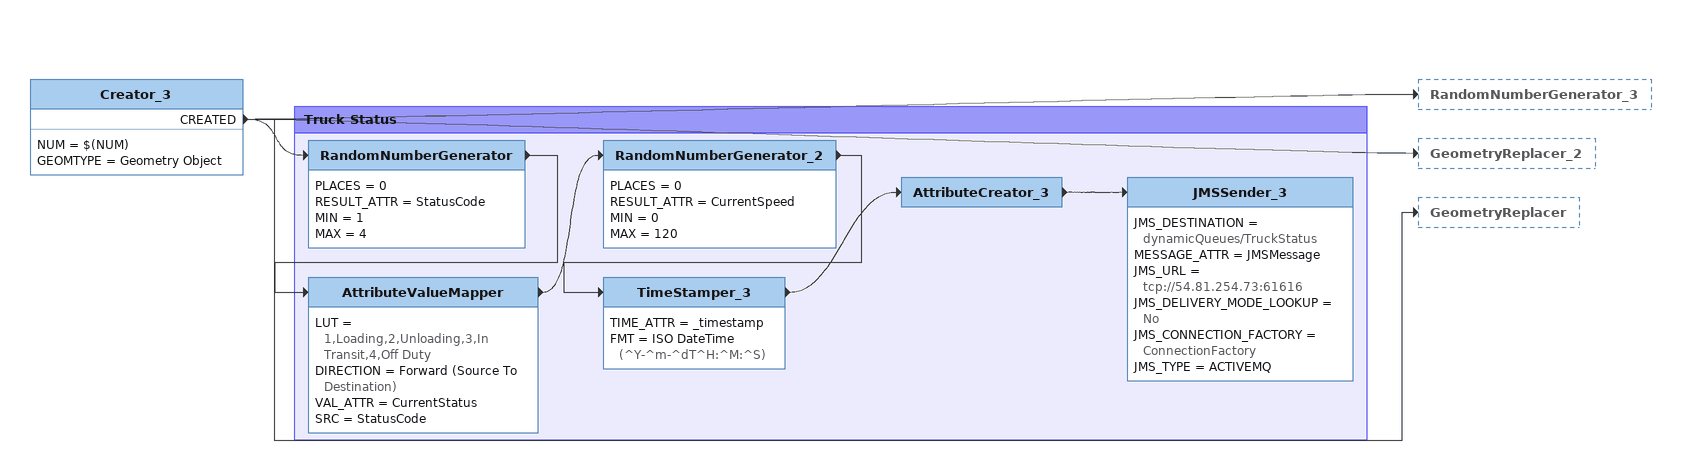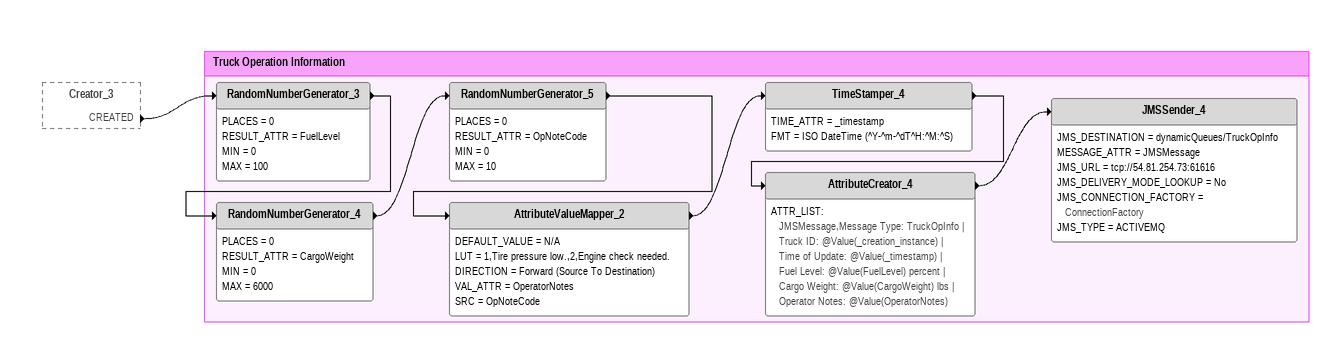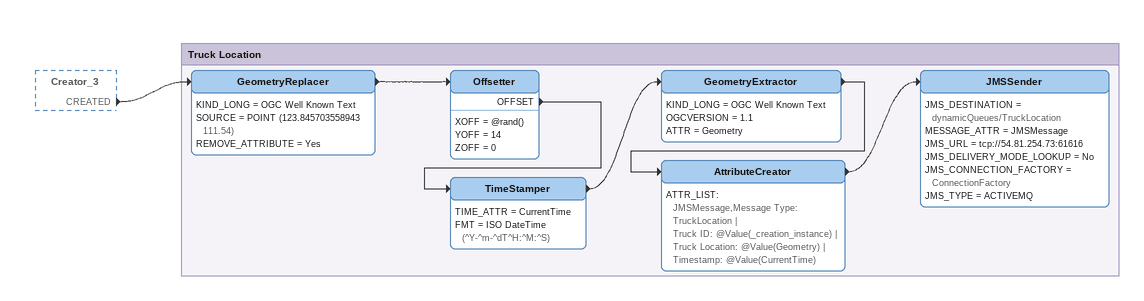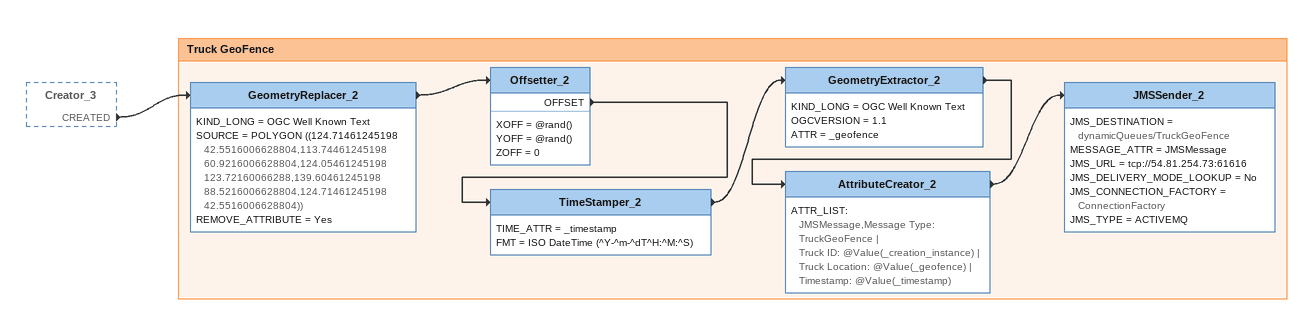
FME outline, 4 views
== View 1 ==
Creator_3
    NUM = $(NUM)
    GEOMTYPE = Geometry Object
    CREATED -> RandomNumberGenerator
    CREATED -> RandomNumberGenerator_3
    CREATED -> GeometryReplacer_2
    CREATED -> GeometryReplacer

Bookmark: Truck Status
RandomNumberGenerator
    PLACES = 0
    RESULT_ATTR = StatusCode
    MIN = 1
    MAX = 4
    -> AttributeValueMapper
AttributeValueMapper
    LUT = 1,Loading,2,Unloading,3,In Transit,4,Off Duty
    DIRECTION = Forward (Source To Destination)
    VAL_ATTR = CurrentStatus
    SRC = StatusCode
    -> RandomNumberGenerator_2
RandomNumberGenerator_2
    PLACES = 0
    RESULT_ATTR = CurrentSpeed
    MIN = 0
    MAX = 120
    -> TimeStamper_3
TimeStamper_3
    TIME_ATTR = _timestamp
    FMT = ISO DateTime (^Y-^m-^dT^H:^M:^S)
    -> AttributeCreator_3
AttributeCreator_3
    -> JMSSender_3
JMSSender_3
    JMS_DESTINATION = dynamicQueues/TruckStatus
    MESSAGE_ATTR = JMSMessage
    JMS_URL = tcp://54.81.254.73:61616
    JMS_DELIVERY_MODE_LOOKUP = No
    JMS_CONNECTION_FACTORY = ConnectionFactory
    JMS_TYPE = ACTIVEMQ

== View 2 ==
Creator_3 [outside]
    CREATED -> RandomNumberGenerator_3

Bookmark: Truck Operation Information
RandomNumberGenerator_3
    PLACES = 0
    RESULT_ATTR = FuelLevel
    MIN = 0
    MAX = 100
    -> RandomNumberGenerator_4
RandomNumberGenerator_4
    PLACES = 0
    RESULT_ATTR = CargoWeight
    MIN = 0
    MAX = 6000
    -> RandomNumberGenerator_5
RandomNumberGenerator_5
    PLACES = 0
    RESULT_ATTR = OpNoteCode
    MIN = 0
    MAX = 10
    -> AttributeValueMapper_2
AttributeValueMapper_2
    DEFAULT_VALUE = N/A
    LUT = 1,Tire pressure low.,2,Engine check needed.
    DIRECTION = Forward (Source To Destination)
    VAL_ATTR = OperatorNotes
    SRC = OpNoteCode
    -> TimeStamper_4
TimeStamper_4
    TIME_ATTR = _timestamp
    FMT = ISO DateTime (^Y-^m-^dT^H:^M:^S)
    -> AttributeCreator_4
AttributeCreator_4
    ATTR_LIST:
      JMSMessage,Message Type: TruckOpInfo |
      Truck ID: @Value(_creation_instance) |
      Time of Update: @Value(_timestamp) |
      Fuel Level: @Value(FuelLevel) percent |
      Cargo Weight: @Value(CargoWeight) lbs |
      Operator Notes: @Value(OperatorNotes)
    -> JMSSender_4
JMSSender_4
    JMS_DESTINATION = dynamicQueues/TruckOpInfo
    MESSAGE_ATTR = JMSMessage
    JMS_URL = tcp://54.81.254.73:61616
    JMS_DELIVERY_MODE_LOOKUP = No
    JMS_CONNECTION_FACTORY = ConnectionFactory
    JMS_TYPE = ACTIVEMQ

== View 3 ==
Creator_3 [outside]
    CREATED -> GeometryReplacer

Bookmark: Truck Location
GeometryReplacer
    KIND_LONG = OGC Well Known Text
    SOURCE = POINT (123.845703558943 111.54)
    REMOVE_ATTRIBUTE = Yes
    -> Offsetter
Offsetter
    XOFF = @rand()
    YOFF = 14
    ZOFF = 0
    OFFSET -> TimeStamper
TimeStamper
    TIME_ATTR = CurrentTime
    FMT = ISO DateTime (^Y-^m-^dT^H:^M:^S)
    -> GeometryExtractor
GeometryExtractor
    KIND_LONG = OGC Well Known Text
    OGCVERSION = 1.1
    ATTR = Geometry
    -> AttributeCreator
AttributeCreator
    ATTR_LIST:
      JMSMessage,Message Type: TruckLocation |
      Truck ID: @Value(_creation_instance) |
      Truck Location: @Value(Geometry) |
      Timestamp: @Value(CurrentTime)
    -> JMSSender
JMSSender
    JMS_DESTINATION = dynamicQueues/TruckLocation
    MESSAGE_ATTR = JMSMessage
    JMS_URL = tcp://54.81.254.73:61616
    JMS_DELIVERY_MODE_LOOKUP = No
    JMS_CONNECTION_FACTORY = ConnectionFactory
    JMS_TYPE = ACTIVEMQ

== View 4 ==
Creator_3 [outside]
    CREATED -> GeometryReplacer_2

Bookmark: Truck GeoFence
GeometryReplacer_2
    KIND_LONG = OGC Well Known Text
    SOURCE = POLYGON ((124.71461245198 42.5516006628804,113.74461245198 60.9216006628804,124.05461245198 123.72160066288,139.60461245198 88.5216006628804,124.71461245198 42.5516006628804))
    REMOVE_ATTRIBUTE = Yes
    -> Offsetter_2
Offsetter_2
    XOFF = @rand()
    YOFF = @rand()
    ZOFF = 0
    OFFSET -> TimeStamper_2
TimeStamper_2
    TIME_ATTR = _timestamp
    FMT = ISO DateTime (^Y-^m-^dT^H:^M:^S)
    -> GeometryExtractor_2
GeometryExtractor_2
    KIND_LONG = OGC Well Known Text
    OGCVERSION = 1.1
    ATTR = _geofence
    -> AttributeCreator_2
AttributeCreator_2
    ATTR_LIST:
      JMSMessage,Message Type: TruckGeoFence |
      Truck ID: @Value(_creation_instance) |
      Truck Location: @Value(_geofence) |
      Timestamp: @Value(_timestamp)
    -> JMSSender_2
JMSSender_2
    JMS_DESTINATION = dynamicQueues/TruckGeoFence
    MESSAGE_ATTR = JMSMessage
    JMS_URL = tcp://54.81.254.73:61616
    JMS_DELIVERY_MODE_LOOKUP = No
    JMS_CONNECTION_FACTORY = ConnectionFactory
    JMS_TYPE = ACTIVEMQ
